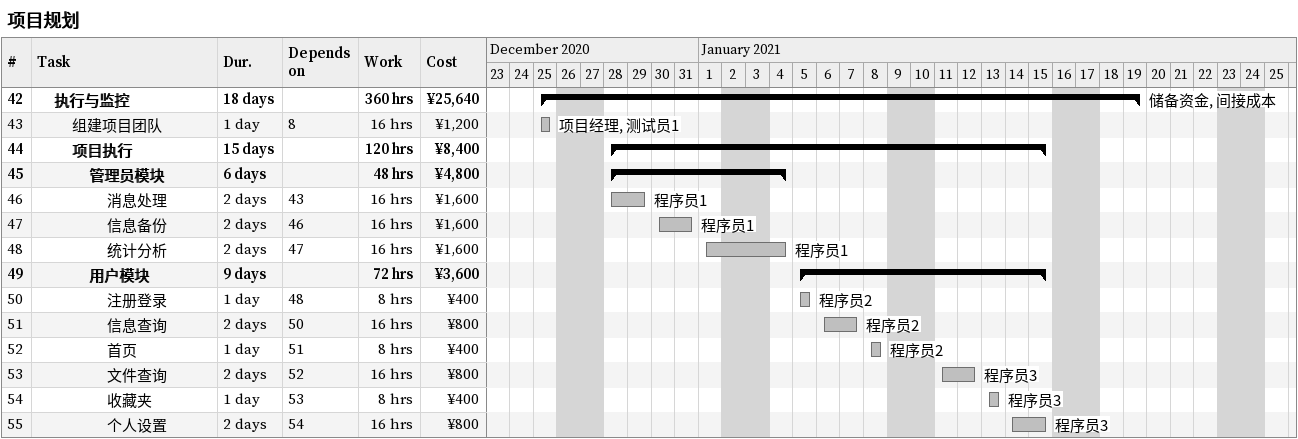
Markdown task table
项目规划

| ID | Level | Task | Duration | Start | Finish | Predecessors | Resources | Work (h) | Cost (¥) |
|---|---|---|---|---|---|---|---|---|---|
| 42 | 2 | **执行与监控** | 18d | 2020-12-25 | 2021-01-19 |  | 储备资金, 间接成本 | 360 | 25640 |
| 43 | 3 | 组建项目团队 | 1d | 2020-12-25 | 2020-12-25 | 8 | 项目经理, 测试员1 | 16 | 1200 |
| 44 | 3 | **项目执行** | 15d | 2020-12-28 | 2021-01-15 |  |  | 120 | 8400 |
| 45 | 4 | **管理员模块** | 6d | 2020-12-28 | 2021-01-04 |  |  | 48 | 4800 |
| 46 | 5 | 消息处理 | 2d | 2020-12-28 | 2020-12-29 | 43 | 程序员1 | 16 | 1600 |
| 47 | 5 | 信息备份 | 2d | 2020-12-30 | 2020-12-31 | 46 | 程序员1 | 16 | 1600 |
| 48 | 5 | 统计分析 | 2d | 2021-01-01 | 2021-01-04 | 47 | 程序员1 | 16 | 1600 |
| 49 | 4 | **用户模块** | 9d | 2021-01-05 | 2021-01-15 |  |  | 72 | 3600 |
| 50 | 5 | 注册登录 | 1d | 2021-01-05 | 2021-01-05 | 48 | 程序员2 | 8 | 400 |
| 51 | 5 | 信息查询 | 2d | 2021-01-06 | 2021-01-07 | 50 | 程序员2 | 16 | 800 |
| 52 | 5 | 首页 | 1d | 2021-01-08 | 2021-01-08 | 51 | 程序员2 | 8 | 400 |
| 53 | 5 | 文件查询 | 2d | 2021-01-11 | 2021-01-12 | 52 | 程序员3 | 16 | 800 |
| 54 | 5 | 收藏夹 | 1d | 2021-01-13 | 2021-01-13 | 53 | 程序员3 | 8 | 400 |
| 55 | 5 | 个人设置 | 2d | 2021-01-14 | 2021-01-15 | 54 | 程序员3 | 16 | 800 |
